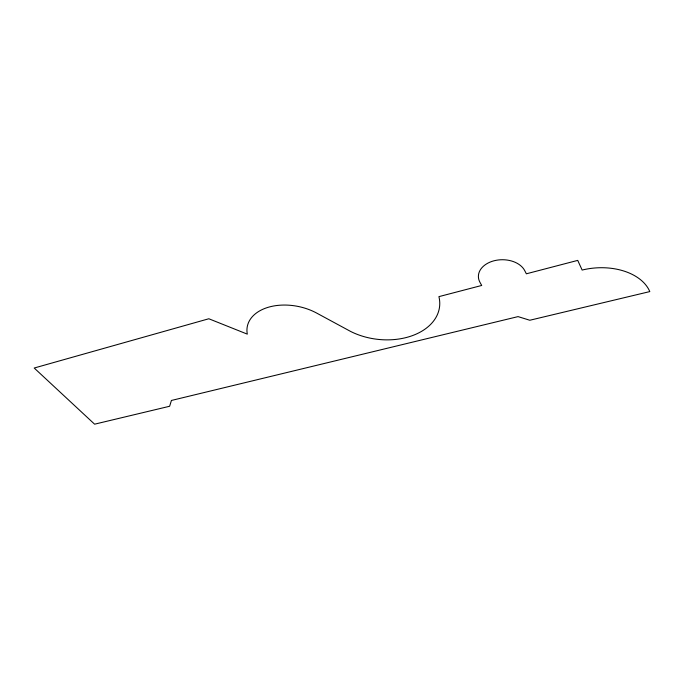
<?xml version="1.0" encoding="UTF-8"?>
<svg xmlns="http://www.w3.org/2000/svg" width="684" height="684" viewBox="0 0 684 684"><rect width="100%" height="100%" fill="white"/><g stroke="black" fill="none" stroke-linecap="round" stroke-linejoin="round"><path stroke-width="1.03" d="M171.428 400.456L169.632 406.262L94.597 424.183L34.2 368.026L208.825 318.761L247.309 334.134A45.751 29.6 11.3 0 1 267.854 307.398A45.751 29.6 11.3 0 1 316.393 312.93L350.636 331.449A58.123 39.723 6.8 0 0 413.888 335.066A58.123 39.723 6.8 0 0 438.914 296.634L481.716 285.459L480.014 282.424A23.863 16.587 -0.5 0 1 493.951 260.801A23.863 16.587 -0.5 0 1 524.748 270.667L526.355 273.805L577.732 260.39L582.144 270.06A53.865 35.38 -4.5 0 1 649.8 291.589L529.801 320.249L518.053 316.615L171.428 400.456"/></g></svg>
